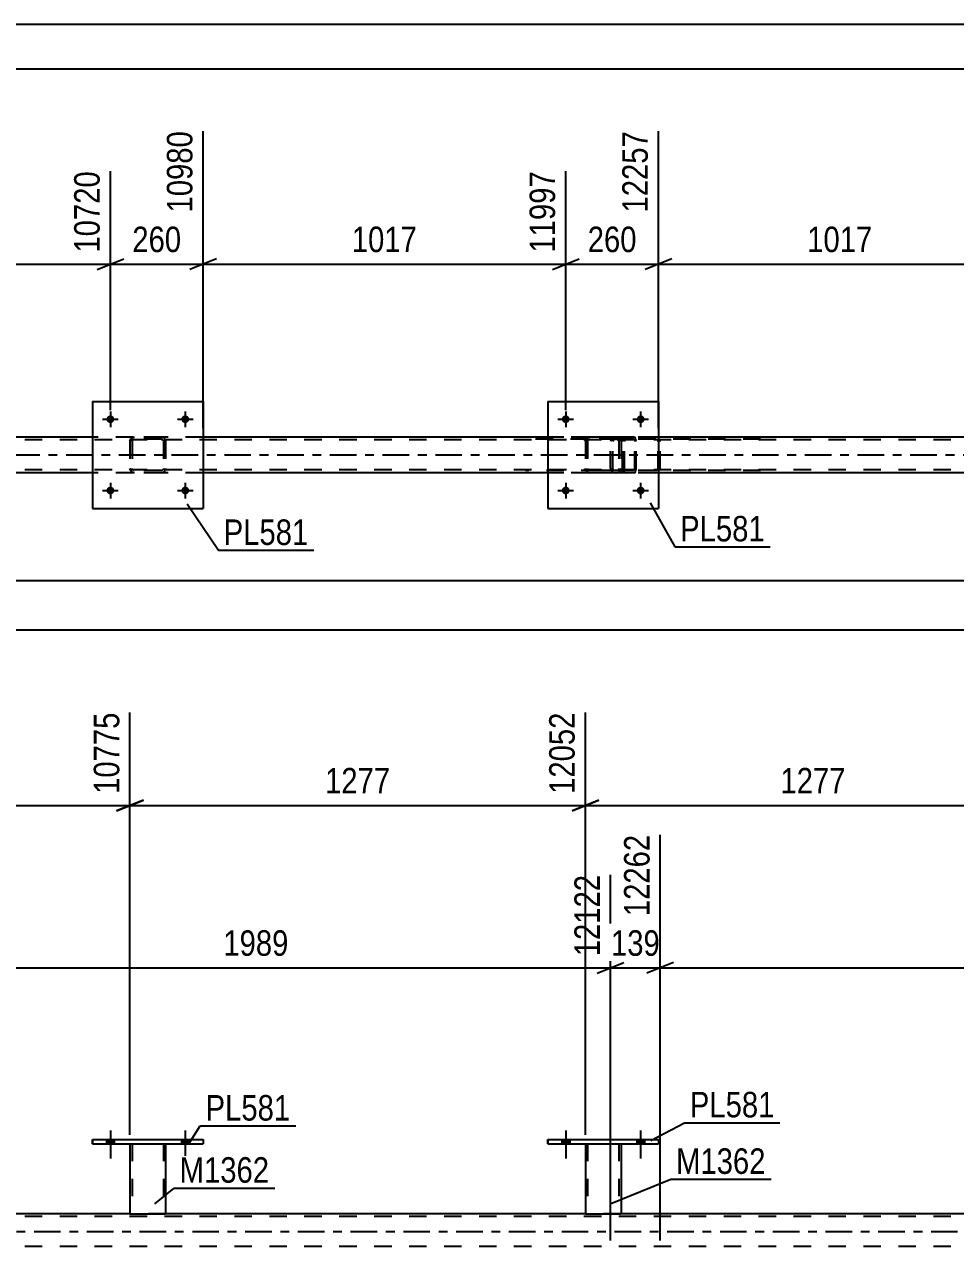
# Model space of a CAD drawing. Header units: millimetres. Extents: x 0 to 841, y 0 to 594.
# Drawn here: x 468.9 to 573.3, y 456.9 to 594 of the extents above; entities that cross this region are included whole.
import ezdxf

# ---------------------------------------------------------------- set-up
doc = ezdxf.new("R2010")
doc.units = ezdxf.units.MM
doc.linetypes.add('DXK_LINE_DOT2', pattern=[3.9198, 1.9599, -1.9599])
doc.linetypes.add('DXK_LINE_DOT3', pattern=[5.9187, 2.979, -0.9799, 0.9799, -0.9799])
doc.styles.add('Arial Narrow', font='ARIALN.TTF', dxfattribs={"height": 0.2})

# ---------------------------------------------------------------- blocks, each defined once
blk = doc.blocks.new('Unknown-303386140-1133')
at = {"color": 5, "linetype": 'Continuous'}
for p, q in [((841, 594), (0, 594)), ((836, 589), (5, 589))]:
    blk.add_line(p, q, dxfattribs=at)
blk = doc.blocks.new('Part-303386140-4578 - 4491')
at = {"color": 7, "linetype": 'DXK_LINE_DOT2'}
for p, q in [((764.88, 547.37), (100.69, 547.37)), ((488.94, 547.69), (476.54, 547.69)), ((540.02, 547.69), (527.62, 547.69)), ((764.88, 544.01), (100.69, 544.01)), ((488.94, 543.69), (476.54, 543.69)), ((540.02, 543.69), (527.62, 543.69))]:
    blk.add_line(p, q, dxfattribs=at)
at = {"color": 2, "linetype": 'Continuous'}
for p, q in [((476.54, 547.69), (437.86, 547.69)), ((527.62, 547.69), (488.94, 547.69)), ((578.7, 547.69), (540.02, 547.69)), ((476.54, 543.69), (437.86, 543.69)), ((527.62, 543.69), (488.94, 543.69)), ((578.7, 543.69), (540.02, 543.69))]:
    blk.add_line(p, q, dxfattribs=at)
at = {"color": 7, "linetype": 'DXK_LINE_DOT3'}
blk.add_line((100.69, 545.69), (764.88, 545.69), dxfattribs=at)
blk = doc.blocks.new('Part-303386140-4517 - 4491')
at = {"color": 7, "linetype": 'DXK_LINE_DOT2'}
for p, q in [((537.24, 547.69), (525.09, 547.69)), ((536.04, 547.45), (525.09, 547.45)), ((534.68, 547.35), (534.65, 547.21)), ((534.65, 544.17), (534.65, 547.21)), ((534.69, 547.4), (534.68, 547.35)), ((534.9, 547.21), (534.92, 547.3)), ((534.9, 544.17), (534.9, 547.21)), ((534.92, 547.3), (534.97, 547.38)), ((535.15, 547.69), (534.96, 547.66)), ((534.97, 547.38), (535.05, 547.43)), ((535.05, 547.43), (535.15, 547.45)), ((535.15, 547.69), (537.24, 547.69)), ((537.24, 547.45), (535.15, 547.45)), ((535.97, 547.69), (535.97, 547.45)), ((537.35, 547.66), (537.24, 547.69)), ((537.24, 547.45), (537.29, 547.43)), ((537.29, 547.43), (537.34, 547.38)), ((537.34, 547.38), (537.37, 547.3)), ((537.43, 547.55), (537.35, 547.66)), ((537.37, 547.3), (537.38, 547.21)), ((537.38, 544.17), (537.38, 547.21)), ((537.49, 547.4), (537.43, 547.55)), ((537.51, 547.21), (537.49, 547.4)), ((537.51, 544.17), (537.51, 547.21)), ((537.24, 543.93), (525.09, 543.93)), ((537.24, 543.69), (525.09, 543.69)), ((534.65, 544.17), (534.66, 544.11)), ((534.66, 544.11), (534.69, 543.99)), ((534.92, 544.08), (534.9, 544.17)), ((534.97, 544), (534.92, 544.08)), ((534.96, 543.73), (535.15, 543.69)), ((535.05, 543.95), (534.97, 544)), ((535.15, 543.93), (535.05, 543.95)), ((537.24, 543.69), (535.15, 543.69)), ((535.97, 543.69), (535.97, 543.93)), ((537.29, 543.95), (537.24, 543.93)), ((537.24, 543.69), (537.35, 543.73)), ((537.34, 544), (537.29, 543.95)), ((537.37, 544.08), (537.34, 544)), ((537.35, 543.73), (537.43, 543.83)), ((537.38, 544.17), (537.37, 544.08)), ((537.43, 543.83), (537.49, 543.99)), ((537.49, 543.99), (537.51, 544.17))]:
    blk.add_line(p, q, dxfattribs=at)
for centre, start, end in [((535.14, 547.2), 111.1941, 156.1506), ((535.14, 544.19), 203.8494, 248.8059)]:
    blk.add_arc(centre, 0.492, start, end, dxfattribs=at)
blk = doc.blocks.new('Part-303386140-7372 - 4491')
at = {"color": 7, "linetype": 'DXK_LINE_DOT2'}
for p, q in [((480.74, 547.22), (480.78, 547.4)), ((480.78, 547.4), (480.74, 547.22)), ((480.74, 547.22), (480.74, 544.18)), ((480.98, 547.22), (481, 547.31)), ((480.98, 547.22), (480.98, 544.18)), ((481, 547.31), (481.05, 547.39)), ((481.04, 547.66), (481.22, 547.7)), ((481.22, 547.7), (481.04, 547.66)), ((481.05, 547.39), (481.13, 547.44)), ((481.13, 547.44), (481.22, 547.46)), ((484.26, 547.7), (481.22, 547.7)), ((484.26, 547.46), (481.22, 547.46)), ((484.26, 547.7), (484.44, 547.66)), ((484.44, 547.66), (484.26, 547.7)), ((484.26, 547.46), (484.35, 547.44)), ((484.35, 547.44), (484.43, 547.39)), ((484.43, 547.39), (484.48, 547.31)), ((484.48, 547.31), (484.5, 547.22)), ((484.5, 547.22), (484.5, 544.18)), ((484.7, 547.4), (484.74, 547.22)), ((484.74, 547.22), (484.7, 547.4)), ((484.74, 547.22), (484.74, 544.18)), ((480.78, 543.99), (480.74, 544.18)), ((480.74, 544.18), (480.78, 543.99)), ((481, 544.08), (480.98, 544.18)), ((481.05, 544.01), (481, 544.08)), ((481.22, 543.7), (481.04, 543.73)), ((481.04, 543.73), (481.22, 543.7)), ((481.13, 543.95), (481.05, 544.01)), ((481.22, 543.94), (481.13, 543.95)), ((484.26, 543.94), (481.22, 543.94)), ((484.26, 543.7), (481.22, 543.7)), ((484.35, 543.95), (484.26, 543.94)), ((484.44, 543.73), (484.26, 543.7)), ((484.26, 543.7), (484.44, 543.73)), ((484.43, 544.01), (484.35, 543.95)), ((484.48, 544.08), (484.43, 544.01)), ((484.5, 544.18), (484.48, 544.08)), ((484.74, 544.18), (484.7, 543.99)), ((484.7, 543.99), (484.74, 544.18))]:
    blk.add_line(p, q, dxfattribs=at)
at = {"color": 7, "linetype": 'DXK_LINE_DOT3'}
blk.add_line((482.74, 545.7), (482.74, 545.7), dxfattribs=at)
at = {"color": 7, "linetype": 'DXK_LINE_DOT2'}
for centre, start, end in [((481.22, 547.22), 112.5, 157.5), ((481.22, 547.22), 112.5, 157.5), ((484.26, 547.22), 22.5, 67.5), ((484.26, 547.22), 22.5, 67.5), ((481.22, 544.18), 202.5, 247.5), ((481.22, 544.18), 202.5, 247.5), ((484.26, 544.18), 292.5, 337.5), ((484.26, 544.18), 292.5, 337.5)]:
    blk.add_arc(centre, 0.48, start, end, dxfattribs=at)
blk = doc.blocks.new('Part-303386140-4546 - 4491')
at = {"color": 7, "linetype": 'DXK_LINE_DOT2'}
for p, q in [((535.99, 547.35), (535.97, 547.21)), ((535.97, 544.17), (535.97, 547.21)), ((536, 547.4), (535.99, 547.35)), ((536.22, 547.21), (536.24, 547.3)), ((536.22, 544.17), (536.22, 547.21)), ((536.24, 547.3), (536.3, 547.38)), ((536.48, 547.69), (536.28, 547.66)), ((536.3, 547.38), (536.38, 547.43)), ((536.38, 547.43), (536.48, 547.45)), ((551.47, 547.69), (536.48, 547.69)), ((551.47, 547.45), (536.48, 547.45)), ((539.91, 547.66), (539.71, 547.69)), ((539.71, 547.45), (539.81, 547.43)), ((539.81, 547.43), (539.89, 547.38)), ((539.89, 547.38), (539.95, 547.3)), ((539.95, 547.3), (539.97, 547.21)), ((539.97, 544.17), (539.97, 547.21)), ((540.19, 547.35), (540.18, 547.4)), ((540.22, 547.21), (540.19, 547.35)), ((540.22, 544.17), (540.22, 547.21)), ((535.97, 544.17), (535.98, 544.11)), ((535.98, 544.11), (536, 543.99)), ((536.24, 544.08), (536.22, 544.17)), ((536.3, 544), (536.24, 544.08)), ((536.28, 543.73), (536.48, 543.69)), ((536.38, 543.95), (536.3, 544)), ((536.48, 543.93), (536.38, 543.95)), ((551.47, 543.93), (536.48, 543.93)), ((551.47, 543.69), (536.48, 543.69)), ((539.81, 543.95), (539.71, 543.93)), ((539.71, 543.69), (539.91, 543.73)), ((539.89, 544), (539.81, 543.95)), ((539.95, 544.08), (539.89, 544)), ((539.97, 544.17), (539.95, 544.08)), ((540.18, 543.99), (540.21, 544.11)), ((540.21, 544.11), (540.22, 544.17))]:
    blk.add_line(p, q, dxfattribs=at)
for centre, start, end in [((536.46, 547.19), 110.7584, 155.6801), ((536.46, 544.19), 204.32, 249.2417)]:
    blk.add_arc(centre, 0.496, start, end, dxfattribs=at)
blk = doc.blocks.new('Part-303386140-7373 - 4491')
at = {"color": 2, "linetype": 'Continuous'}
for p, q in [((476.54, 551.7), (476.54, 539.7)), ((476.54, 551.7), (488.94, 551.7)), ((488.94, 551.7), (488.94, 539.7)), ((476.54, 539.7), (488.94, 539.7))]:
    blk.add_line(p, q, dxfattribs=at)
blk = doc.blocks.new('Part-303386140-7374 - 4491')
at = {"color": 7, "linetype": 'DXK_LINE_DOT2'}
for p, q in [((531.82, 547.22), (531.86, 547.4)), ((531.86, 547.4), (531.82, 547.22)), ((531.82, 547.22), (531.82, 544.18)), ((532.06, 547.22), (532.08, 547.31)), ((532.06, 547.22), (532.06, 544.18)), ((532.08, 547.31), (532.13, 547.39)), ((532.12, 547.66), (532.3, 547.7)), ((532.3, 547.7), (532.12, 547.66)), ((532.13, 547.39), (532.21, 547.44)), ((532.21, 547.44), (532.3, 547.46)), ((535.34, 547.7), (532.3, 547.7)), ((535.34, 547.46), (532.3, 547.46)), ((535.34, 547.7), (535.52, 547.66)), ((535.52, 547.66), (535.34, 547.7)), ((535.34, 547.46), (535.43, 547.44)), ((535.43, 547.44), (535.51, 547.39)), ((535.51, 547.39), (535.56, 547.31)), ((535.56, 547.31), (535.58, 547.22)), ((535.58, 547.22), (535.58, 544.18)), ((535.78, 547.4), (535.82, 547.22)), ((535.82, 547.22), (535.78, 547.4)), ((535.82, 547.22), (535.82, 544.18)), ((531.86, 543.99), (531.82, 544.18)), ((531.82, 544.18), (531.86, 543.99)), ((532.08, 544.08), (532.06, 544.18)), ((532.13, 544.01), (532.08, 544.08)), ((532.3, 543.7), (532.12, 543.73)), ((532.12, 543.73), (532.3, 543.7)), ((532.21, 543.95), (532.13, 544.01)), ((532.3, 543.94), (532.21, 543.95)), ((535.34, 543.94), (532.3, 543.94)), ((535.34, 543.7), (532.3, 543.7)), ((535.43, 543.95), (535.34, 543.94)), ((535.52, 543.73), (535.34, 543.7)), ((535.34, 543.7), (535.52, 543.73)), ((535.51, 544.01), (535.43, 543.95)), ((535.56, 544.08), (535.51, 544.01)), ((535.58, 544.18), (535.56, 544.08)), ((535.82, 544.18), (535.78, 543.99)), ((535.78, 543.99), (535.82, 544.18))]:
    blk.add_line(p, q, dxfattribs=at)
at = {"color": 7, "linetype": 'DXK_LINE_DOT3'}
blk.add_line((533.82, 545.7), (533.82, 545.7), dxfattribs=at)
at = {"color": 7, "linetype": 'DXK_LINE_DOT2'}
for centre, start, end in [((532.3, 547.22), 112.5, 157.5), ((532.3, 547.22), 112.5, 157.5), ((535.34, 547.22), 22.5, 67.5), ((535.34, 547.22), 22.5, 67.5), ((532.3, 544.18), 202.5, 247.5), ((532.3, 544.18), 202.5, 247.5), ((535.34, 544.18), 292.5, 337.5), ((535.34, 544.18), 292.5, 337.5)]:
    blk.add_arc(centre, 0.48, start, end, dxfattribs=at)
blk = doc.blocks.new('Part-303386140-7375 - 4491')
at = {"color": 2, "linetype": 'Continuous'}
for p, q in [((527.62, 551.7), (527.62, 539.7)), ((527.62, 551.7), (540.02, 551.7)), ((540.02, 551.7), (540.02, 539.7)), ((527.62, 539.7), (540.02, 539.7))]:
    blk.add_line(p, q, dxfattribs=at)
blk = doc.blocks.new('Bolt-303386140-7401 - 4491')
at = {"linetype": 'Continuous'}
for points in [[(478.98, 541.7, -1), (478.1, 541.7, -1)], [(487.38, 541.7, -1), (486.5, 541.7, -1)]]:
    blk.add_hatch(color=1, dxfattribs=at).paths.add_polyline_path(points)
at = {"color": 1, "linetype": 'Continuous'}
for p, q in [((477.66, 541.7), (479.42, 541.7)), ((478.54, 542.58), (478.54, 540.82)), ((486.06, 541.7), (487.82, 541.7)), ((486.94, 542.58), (486.94, 540.82))]:
    blk.add_line(p, q, dxfattribs=at)
blk = doc.blocks.new('Bolt-303386140-7402 - 4491')
at = {"linetype": 'Continuous'}
for points in [[(478.98, 549.7, -1), (478.1, 549.7, -1)], [(487.38, 549.7, -1), (486.5, 549.7, -1)]]:
    blk.add_hatch(color=1, dxfattribs=at).paths.add_polyline_path(points)
at = {"color": 1, "linetype": 'Continuous'}
for p, q in [((478.54, 550.58), (478.54, 548.82)), ((486.94, 550.58), (486.94, 548.82)), ((477.66, 549.7), (479.42, 549.7)), ((486.06, 549.7), (487.82, 549.7))]:
    blk.add_line(p, q, dxfattribs=at)
blk = doc.blocks.new('Bolt-303386140-7403 - 4491')
at = {"linetype": 'Continuous'}
for points in [[(530.06, 541.7, -1), (529.18, 541.7, -1)], [(538.46, 541.7, -1), (537.58, 541.7, -1)]]:
    blk.add_hatch(color=1, dxfattribs=at).paths.add_polyline_path(points)
at = {"color": 1, "linetype": 'Continuous'}
for p, q in [((528.74, 541.7), (530.5, 541.7)), ((529.62, 542.58), (529.62, 540.82)), ((537.14, 541.7), (538.9, 541.7)), ((538.02, 542.58), (538.02, 540.82))]:
    blk.add_line(p, q, dxfattribs=at)
blk = doc.blocks.new('Bolt-303386140-7404 - 4491')
at = {"linetype": 'Continuous'}
for points in [[(530.06, 549.7, -1), (529.18, 549.7, -1)], [(538.46, 549.7, -1), (537.58, 549.7, -1)]]:
    blk.add_hatch(color=1, dxfattribs=at).paths.add_polyline_path(points)
at = {"color": 1, "linetype": 'Continuous'}
for p, q in [((529.62, 550.58), (529.62, 548.82)), ((538.02, 550.58), (538.02, 548.82)), ((528.74, 549.7), (530.5, 549.7)), ((537.14, 549.7), (538.9, 549.7))]:
    blk.add_line(p, q, dxfattribs=at)
blk = doc.blocks.new('Part-303386140-7721 - 3105')
at = {"color": 2, "linetype": 'Continuous'}
for p, q in [((480.74, 468.39), (480.74, 460.54)), ((484.74, 468.39), (484.74, 460.54)), ((480.74, 460.54), (484.7, 460.54)), ((484.74, 460.54), (484.7, 460.54))]:
    blk.add_line(p, q, dxfattribs=at)
at = {"color": 7, "linetype": 'DXK_LINE_DOT2'}
for p, q in [((480.74, 468.39), (484.74, 468.39)), ((480.74, 468.39), (480.74, 468.39)), ((480.74, 468.39), (480.74, 468.39)), ((480.98, 468.39), (480.98, 460.54)), ((484.5, 468.39), (484.5, 460.54)), ((484.74, 468.39), (484.74, 468.39)), ((484.74, 468.39), (484.74, 468.39)), ((484.48, 460.54), (484.5, 460.54))]:
    blk.add_line(p, q, dxfattribs=at)
blk = doc.blocks.new('Part-303386140-3270 - 3105')
at = {"color": 7, "linetype": 'DXK_LINE_DOT2'}
for p, q in [((764.88, 460.22), (49.75, 460.22)), ((484.74, 460.54), (480.74, 460.54)), ((535.82, 460.54), (531.82, 460.54)), ((764.88, 456.86), (49.75, 456.86))]:
    blk.add_line(p, q, dxfattribs=at)
at = {"color": 2, "linetype": 'Continuous'}
for p, q in [((480.74, 460.54), (433.66, 460.54)), ((531.82, 460.54), (484.74, 460.54)), ((582.9, 460.54), (535.82, 460.54))]:
    blk.add_line(p, q, dxfattribs=at)
at = {"color": 7, "linetype": 'DXK_LINE_DOT3'}
blk.add_line((49.75, 458.54), (764.88, 458.54), dxfattribs=at)
blk = doc.blocks.new('Part-303386140-7724 - 3105')
at = {"color": 2, "linetype": 'Continuous'}
for p, q in [((527.62, 468.39), (527.62, 468.87)), ((527.62, 468.87), (527.62, 468.87)), ((527.62, 468.87), (540.02, 468.87)), ((527.62, 468.39), (527.62, 468.39)), ((527.62, 468.39), (540.02, 468.39)), ((540.02, 468.87), (540.02, 468.39))]:
    blk.add_line(p, q, dxfattribs=at)
at = {"color": 7, "linetype": 'DXK_LINE_DOT2'}
for p, q in [((527.62, 468.87), (527.62, 468.39)), ((527.62, 468.87), (527.62, 468.87)), ((527.62, 468.39), (527.62, 468.39)), ((540.02, 468.87), (540.02, 468.39))]:
    blk.add_line(p, q, dxfattribs=at)
blk = doc.blocks.new('Part-303386140-7723 - 3105')
at = {"color": 2, "linetype": 'Continuous'}
for p, q in [((531.82, 468.39), (531.82, 460.54)), ((535.82, 468.39), (535.82, 460.54)), ((531.82, 460.54), (535.78, 460.54)), ((535.82, 460.54), (535.78, 460.54))]:
    blk.add_line(p, q, dxfattribs=at)
at = {"color": 7, "linetype": 'DXK_LINE_DOT2'}
for p, q in [((531.82, 468.39), (535.82, 468.39)), ((531.82, 468.39), (531.82, 468.39)), ((531.82, 468.39), (531.82, 468.39)), ((532.06, 468.39), (532.06, 460.54)), ((535.58, 468.39), (535.58, 460.54)), ((535.82, 468.39), (535.82, 468.39)), ((535.82, 468.39), (535.82, 468.39)), ((535.56, 460.54), (535.58, 460.54))]:
    blk.add_line(p, q, dxfattribs=at)
blk = doc.blocks.new('Bolt-303386140-7750 - 3105')
at = {"linetype": 'Continuous'}
for points in [[(478.1, 468.39), (478.98, 468.39), (478.98, 468.87), (478.1, 468.87)], [(486.5, 468.39), (487.38, 468.39), (487.38, 468.87), (486.5, 468.87)]]:
    blk.add_hatch(color=1, dxfattribs=at).paths.add_polyline_path(points)
at = {"color": 1, "linetype": 'Continuous'}
for p, q in [((478.54, 469.87), (478.54, 466.75)), ((486.94, 469.87), (486.94, 466.75)), ((478.1, 468.87), (478.1, 468.39)), ((478.98, 468.87), (478.98, 468.39)), ((486.5, 468.87), (486.5, 468.39)), ((487.38, 468.87), (487.38, 468.39))]:
    blk.add_line(p, q, dxfattribs=at)
blk = doc.blocks.new('Part-303386140-7722 - 3105')
at = {"color": 2, "linetype": 'Continuous'}
for p, q in [((476.54, 468.39), (476.54, 468.87)), ((476.54, 468.87), (476.54, 468.87)), ((476.54, 468.87), (488.94, 468.87)), ((476.54, 468.39), (476.54, 468.39)), ((476.54, 468.39), (488.94, 468.39)), ((488.94, 468.87), (488.94, 468.39))]:
    blk.add_line(p, q, dxfattribs=at)
at = {"color": 7, "linetype": 'DXK_LINE_DOT2'}
for p, q in [((476.54, 468.87), (476.54, 468.39)), ((476.54, 468.87), (476.54, 468.87)), ((476.54, 468.39), (476.54, 468.39)), ((488.94, 468.87), (488.94, 468.39))]:
    blk.add_line(p, q, dxfattribs=at)
blk = doc.blocks.new('Bolt-303386140-7751 - 3105')
at = {"linetype": 'Continuous'}
for points in [[(478.1, 468.39), (478.98, 468.39), (478.98, 468.87), (478.1, 468.87)], [(486.5, 468.39), (487.38, 468.39), (487.38, 468.87), (486.5, 468.87)]]:
    blk.add_hatch(color=1, dxfattribs=at).paths.add_polyline_path(points)
at = {"color": 1, "linetype": 'Continuous'}
for p, q in [((478.54, 469.87), (478.54, 466.75)), ((486.94, 469.87), (486.94, 466.75)), ((478.1, 468.87), (478.1, 468.39)), ((478.98, 468.87), (478.98, 468.39)), ((486.5, 468.87), (486.5, 468.39)), ((487.38, 468.87), (487.38, 468.39))]:
    blk.add_line(p, q, dxfattribs=at)
blk = doc.blocks.new('Bolt-303386140-7752 - 3105')
at = {"linetype": 'Continuous'}
for points in [[(529.18, 468.39), (530.06, 468.39), (530.06, 468.87), (529.18, 468.87)], [(537.58, 468.39), (538.46, 468.39), (538.46, 468.87), (537.58, 468.87)]]:
    blk.add_hatch(color=1, dxfattribs=at).paths.add_polyline_path(points)
at = {"color": 1, "linetype": 'Continuous'}
for p, q in [((529.62, 469.87), (529.62, 466.75)), ((538.02, 469.87), (538.02, 466.75)), ((529.18, 468.87), (529.18, 468.39)), ((530.06, 468.87), (530.06, 468.39)), ((537.58, 468.87), (537.58, 468.39)), ((538.46, 468.87), (538.46, 468.39))]:
    blk.add_line(p, q, dxfattribs=at)
blk = doc.blocks.new('Bolt-303386140-7753 - 3105')
at = {"linetype": 'Continuous'}
for points in [[(529.18, 468.39), (530.06, 468.39), (530.06, 468.87), (529.18, 468.87)], [(537.58, 468.39), (538.46, 468.39), (538.46, 468.87), (537.58, 468.87)]]:
    blk.add_hatch(color=1, dxfattribs=at).paths.add_polyline_path(points)
at = {"color": 1, "linetype": 'Continuous'}
for p, q in [((529.62, 469.87), (529.62, 466.75)), ((538.02, 469.87), (538.02, 466.75)), ((529.18, 468.87), (529.18, 468.39)), ((530.06, 468.87), (530.06, 468.39)), ((537.58, 468.87), (537.58, 468.39)), ((538.46, 468.87), (538.46, 468.39))]:
    blk.add_line(p, q, dxfattribs=at)
blk = doc.blocks.new('StraightDimension-303386140-20564 - 4491')
at = {"color": 7, "linetype": 'Continuous'}
for p, q in [((540.02, 548.69), (540.02, 582.04)), ((529.62, 550.7), (529.62, 577.54)), ((528.12, 566.5), (531.12, 567.7)), ((529.62, 567.1), (540.02, 567.1)), ((541.52, 567.7), (538.52, 566.5))]:
    blk.add_line(p, q, dxfattribs=at)
at = {"color": 0}
blk.add_wipeout([(538.16, 567.85), (538.16, 572.05), (531.48, 572.05), (531.48, 567.85)], dxfattribs=at)
at = {"color": 3, "style": 'Arial Narrow'}
blk.add_text('260', height=2.863, dxfattribs=at).set_placement((532.08, 568.45))
at = {"color": 0, "linetype": 'Continuous'}
blk.add_wipeout([(539.42, 582.64), (535.22, 582.64), (535.22, 572.3), (539.42, 572.3)], dxfattribs=at)
at = {"color": 3, "linetype": 'Continuous', "style": 'Arial Narrow'}
blk.add_text('12257', height=2.863, rotation=90.0002, dxfattribs=at).set_placement((538.82, 572.9))
blk = doc.blocks.new('StraightDimension-303386140-23574 - 4491')
at = {"color": 7, "linetype": 'Continuous'}
blk.add_line((59.81, 526.07), (765.52, 526.07), dxfattribs=at)
blk = doc.blocks.new('StraightDimension-303386140-4658 - 4491')
at = {"color": 7, "linetype": 'Continuous'}
blk.add_line((60.45, 531.59), (764.88, 531.59), dxfattribs=at)
blk = doc.blocks.new('StraightDimension-303386140-20563 - 4491')
at = {"color": 7, "linetype": 'Continuous'}
for p, q in [((540.02, 548.69), (540.02, 582.04)), ((580.7, 550.7), (580.7, 577.54)), ((541.52, 567.7), (538.52, 566.5)), ((540.02, 567.1), (580.7, 567.1)), ((579.2, 566.5), (582.2, 567.7))]:
    blk.add_line(p, q, dxfattribs=at)
at = {"color": 0}
blk.add_wipeout([(564.62, 567.85), (564.62, 572.05), (556.1, 572.05), (556.1, 567.85)], dxfattribs=at)
at = {"color": 3, "style": 'Arial Narrow'}
blk.add_text('1017', height=2.863, dxfattribs=at).set_placement((556.7, 568.45))
at = {"color": 0, "linetype": 'Continuous'}
blk.add_wipeout([(580.1, 578.14), (575.9, 578.14), (575.9, 567.8), (580.1, 567.8)], dxfattribs=at)
at = {"color": 3, "linetype": 'Continuous', "style": 'Arial Narrow'}
blk.add_text('13274', height=2.863, rotation=90.0002, dxfattribs=at).set_placement((579.5, 568.4))
blk = doc.blocks.new('StraightDimension-303386140-20565 - 4491')
at = {"color": 7, "linetype": 'Continuous'}
for p, q in [((488.94, 548.69), (488.94, 582.04)), ((529.62, 550.7), (529.62, 577.54)), ((490.44, 567.7), (487.44, 566.5)), ((488.94, 567.1), (529.62, 567.1)), ((528.12, 566.5), (531.12, 567.7))]:
    blk.add_line(p, q, dxfattribs=at)
at = {"color": 0}
blk.add_wipeout([(513.54, 567.85), (513.54, 572.05), (505.02, 572.05), (505.02, 567.85)], dxfattribs=at)
at = {"color": 3, "style": 'Arial Narrow'}
blk.add_text('1017', height=2.863, dxfattribs=at).set_placement((505.62, 568.45))
at = {"color": 0, "linetype": 'Continuous'}
blk.add_wipeout([(529.02, 578.14), (524.82, 578.14), (524.82, 567.8), (529.02, 567.8)], dxfattribs=at)
at = {"color": 3, "linetype": 'Continuous', "style": 'Arial Narrow'}
blk.add_text('11997', height=2.863, rotation=90.0002, dxfattribs=at).set_placement((528.42, 568.4))
blk = doc.blocks.new('StraightDimension-303386140-20566 - 4491')
at = {"color": 7, "linetype": 'Continuous'}
for p, q in [((488.94, 548.69), (488.94, 582.04)), ((478.54, 550.7), (478.54, 577.54)), ((477.04, 566.5), (480.04, 567.7)), ((478.54, 567.1), (488.94, 567.1)), ((490.44, 567.7), (487.44, 566.5))]:
    blk.add_line(p, q, dxfattribs=at)
at = {"color": 0}
blk.add_wipeout([(487.08, 567.85), (487.08, 572.05), (480.4, 572.05), (480.4, 567.85)], dxfattribs=at)
at = {"color": 3, "style": 'Arial Narrow'}
blk.add_text('260', height=2.863, dxfattribs=at).set_placement((481, 568.45))
at = {"color": 0, "linetype": 'Continuous'}
blk.add_wipeout([(488.34, 582.64), (484.14, 582.64), (484.14, 572.3), (488.34, 572.3)], dxfattribs=at)
at = {"color": 3, "linetype": 'Continuous', "style": 'Arial Narrow'}
blk.add_text('10980', height=2.863, rotation=90.0002, dxfattribs=at).set_placement((487.74, 572.9))
blk = doc.blocks.new('StraightDimension-303386140-20567 - 4491')
at = {"color": 7, "linetype": 'Continuous'}
for p, q in [((437.86, 548.69), (437.86, 580.21)), ((478.54, 550.7), (478.54, 577.54)), ((439.36, 567.7), (436.36, 566.5)), ((437.86, 567.1), (478.54, 567.1)), ((477.04, 566.5), (480.04, 567.7))]:
    blk.add_line(p, q, dxfattribs=at)
at = {"color": 0}
blk.add_wipeout([(462.45, 567.85), (462.45, 572.05), (453.94, 572.05), (453.94, 567.85)], dxfattribs=at)
at = {"color": 3, "style": 'Arial Narrow'}
blk.add_text('1017', height=2.863, dxfattribs=at).set_placement((454.54, 568.45))
at = {"color": 0, "linetype": 'Continuous'}
blk.add_wipeout([(477.94, 578.14), (473.74, 578.14), (473.74, 567.8), (477.94, 567.8)], dxfattribs=at)
at = {"color": 3, "linetype": 'Continuous', "style": 'Arial Narrow'}
blk.add_text('10720', height=2.863, rotation=90.0002, dxfattribs=at).set_placement((477.34, 568.4))
blk = doc.blocks.new('StraightDimension-303386140-4054 - 3105')
at = {"color": 7, "linetype": 'Continuous'}
for p, q in [((455.09, 457.54), (455.09, 503.08)), ((534.65, 457.54), (534.65, 498.58)), ((456.59, 488.74), (453.59, 487.54)), ((533.15, 487.54), (536.15, 488.74)), ((455.09, 488.14), (534.65, 488.14))]:
    blk.add_line(p, q, dxfattribs=at)
at = {"color": 0}
blk.add_wipeout([(499.12, 488.89), (499.12, 493.09), (490.61, 493.09), (490.61, 488.89)], dxfattribs=at)
at = {"color": 3, "style": 'Arial Narrow'}
blk.add_text('1989', height=2.863, dxfattribs=at).set_placement((491.21, 489.49))
at = {"color": 0, "linetype": 'Continuous'}
blk.add_wipeout([(534.05, 499.18), (529.85, 499.18), (529.85, 488.84), (534.05, 488.84)], dxfattribs=at)
at = {"color": 3, "linetype": 'Continuous', "style": 'Arial Narrow'}
blk.add_text('12122', height=2.863, rotation=90.0002, dxfattribs=at).set_placement((533.45, 489.44))
blk = doc.blocks.new('StraightDimension-303386140-4078 - 3105')
at = {"color": 7, "linetype": 'Continuous'}
for p, q in [((540.22, 457.54), (540.22, 503.08)), ((534.65, 457.54), (534.65, 498.58)), ((533.15, 487.54), (536.15, 488.74)), ((541.72, 488.74), (538.72, 487.54)), ((534.65, 488.14), (540.22, 488.14))]:
    blk.add_line(p, q, dxfattribs=at)
at = {"color": 0}
blk.add_wipeout([(540.78, 488.89), (540.78, 493.09), (534.09, 493.09), (534.09, 488.89)], dxfattribs=at)
at = {"color": 3, "style": 'Arial Narrow'}
blk.add_text('139', height=2.863, dxfattribs=at).set_placement((534.69, 489.49))
at = {"color": 0, "linetype": 'Continuous'}
blk.add_wipeout([(539.62, 503.68), (535.42, 503.68), (535.42, 493.34), (539.62, 493.34)], dxfattribs=at)
at = {"color": 3, "linetype": 'Continuous', "style": 'Arial Narrow'}
blk.add_text('12262', height=2.863, rotation=90.0002, dxfattribs=at).set_placement((539.02, 493.94))
blk = doc.blocks.new('StraightDimension-303386140-4102 - 3105')
at = {"color": 7, "linetype": 'Continuous'}
for p, q in [((540.22, 457.54), (540.22, 503.08)), ((619.78, 457.54), (619.78, 498.58)), ((541.72, 488.74), (538.72, 487.54)), ((618.28, 487.54), (621.28, 488.74)), ((540.22, 488.14), (619.78, 488.14))]:
    blk.add_line(p, q, dxfattribs=at)
at = {"color": 0}
blk.add_wipeout([(584.26, 488.89), (584.26, 493.09), (575.75, 493.09), (575.75, 488.89)], dxfattribs=at)
at = {"color": 3, "style": 'Arial Narrow'}
blk.add_text('1989', height=2.863, dxfattribs=at).set_placement((576.35, 489.49))
at = {"color": 0, "linetype": 'Continuous'}
blk.add_wipeout([(619.18, 499.18), (614.98, 499.18), (614.98, 488.84), (619.18, 488.84)], dxfattribs=at)
at = {"color": 3, "linetype": 'Continuous', "style": 'Arial Narrow'}
blk.add_text('14251', height=2.863, rotation=90.0002, dxfattribs=at).set_placement((618.58, 489.44))
blk = doc.blocks.new('StraightDimension-303386140-21502 - 3105')
at = {"color": 7, "linetype": 'Continuous'}
for p, q in [((480.74, 469.39), (480.74, 516.8)), ((429.66, 469.39), (429.66, 514.97)), ((431.16, 506.96), (428.16, 505.76)), ((429.66, 506.36), (480.74, 506.36)), ((479.24, 505.76), (482.24, 506.96))]:
    blk.add_line(p, q, dxfattribs=at)
at = {"color": 0}
blk.add_wipeout([(459.45, 507.11), (459.45, 511.31), (450.94, 511.31), (450.94, 507.11)], dxfattribs=at)
at = {"color": 3, "style": 'Arial Narrow'}
blk.add_text('1277', height=2.863, dxfattribs=at).set_placement((451.54, 507.71))
at = {"color": 0, "linetype": 'Continuous'}
blk.add_wipeout([(480.14, 517.4), (475.94, 517.4), (475.94, 507.06), (480.14, 507.06)], dxfattribs=at)
at = {"color": 3, "linetype": 'Continuous', "style": 'Arial Narrow'}
blk.add_text('10775', height=2.863, rotation=90.0002, dxfattribs=at).set_placement((479.54, 507.66))
blk = doc.blocks.new('StraightDimension-303386140-21500 - 3105')
at = {"color": 7, "linetype": 'Continuous'}
for p, q in [((531.82, 469.39), (531.82, 516.8)), ((582.9, 469.39), (582.9, 516.8)), ((533.32, 506.96), (530.32, 505.76)), ((531.82, 506.36), (582.9, 506.36)), ((581.4, 505.76), (584.4, 506.96))]:
    blk.add_line(p, q, dxfattribs=at)
at = {"color": 0}
blk.add_wipeout([(561.62, 507.11), (561.62, 511.31), (553.1, 511.31), (553.1, 507.11)], dxfattribs=at)
at = {"color": 3, "style": 'Arial Narrow'}
blk.add_text('1277', height=2.863, dxfattribs=at).set_placement((553.7, 507.71))
at = {"color": 0, "linetype": 'Continuous'}
blk.add_wipeout([(582.3, 517.4), (578.1, 517.4), (578.1, 507.06), (582.3, 507.06)], dxfattribs=at)
at = {"color": 3, "linetype": 'Continuous', "style": 'Arial Narrow'}
blk.add_text('13329', height=2.863, rotation=90.0002, dxfattribs=at).set_placement((581.7, 507.66))
blk = doc.blocks.new('StraightDimension-303386140-21501 - 3105')
at = {"color": 7, "linetype": 'Continuous'}
for p, q in [((480.74, 469.39), (480.74, 516.8)), ((531.82, 469.39), (531.82, 516.8)), ((482.24, 506.96), (479.24, 505.76)), ((480.74, 506.36), (531.82, 506.36)), ((530.32, 505.76), (533.32, 506.96))]:
    blk.add_line(p, q, dxfattribs=at)
at = {"color": 0}
blk.add_wipeout([(510.54, 507.11), (510.54, 511.31), (502.02, 511.31), (502.02, 507.11)], dxfattribs=at)
at = {"color": 3, "style": 'Arial Narrow'}
blk.add_text('1277', height=2.863, dxfattribs=at).set_placement((502.62, 507.71))
at = {"color": 0, "linetype": 'Continuous'}
blk.add_wipeout([(531.22, 517.4), (527.02, 517.4), (527.02, 507.06), (531.22, 507.06)], dxfattribs=at)
at = {"color": 3, "linetype": 'Continuous', "style": 'Arial Narrow'}
blk.add_text('12052', height=2.863, rotation=90.0002, dxfattribs=at).set_placement((530.62, 507.66))
blk = doc.blocks.new('Mark-303386140-12027 - 4491')
at = {"color": 0}
blk.add_wipeout([(500.75, 535.59), (500.75, 538.59), (491.25, 538.59), (491.25, 535.59)], dxfattribs=at)
blk.add_wipeout([(500.75, 535.59), (500.75, 538.59), (491.25, 538.59), (491.25, 535.59)], dxfattribs=at)
at = {"color": 30, "linetype": 'Continuous'}
for p, q in [((487.16, 540.21), (490.65, 534.99)), ((490.65, 534.99), (501.35, 534.99))]:
    blk.add_line(p, q, dxfattribs=at)
at = {"color": 3, "style": 'Arial Narrow'}
blk.add_text('PL581', height=2.863, dxfattribs=at).set_placement((491.25, 535.59))
blk = doc.blocks.new('Mark-303386140-12030 - 4491')
at = {"color": 0}
blk.add_wipeout([(551.95, 535.99), (551.95, 538.99), (542.45, 538.99), (542.45, 535.99)], dxfattribs=at)
blk.add_wipeout([(551.95, 535.99), (551.95, 538.99), (542.45, 538.99), (542.45, 535.99)], dxfattribs=at)
at = {"color": 30, "linetype": 'Continuous'}
for p, q in [((539.07, 540.31), (541.85, 535.39)), ((541.85, 535.39), (552.55, 535.39))]:
    blk.add_line(p, q, dxfattribs=at)
at = {"color": 3, "style": 'Arial Narrow'}
blk.add_text('PL581', height=2.863, dxfattribs=at).set_placement((542.45, 535.99))
blk = doc.blocks.new('Mark-303386140-21324 - 3105')
at = {"color": 0}
blk.add_wipeout([(553.04, 471.36), (553.04, 474.36), (543.54, 474.36), (543.54, 471.36)], dxfattribs=at)
blk.add_wipeout([(553.04, 471.36), (553.04, 474.36), (543.54, 474.36), (543.54, 471.36)], dxfattribs=at)
at = {"color": 30, "linetype": 'Continuous'}
for p, q in [((539.16, 468.76), (542.94, 470.76)), ((542.94, 470.76), (553.64, 470.76))]:
    blk.add_line(p, q, dxfattribs=at)
at = {"color": 3, "style": 'Arial Narrow'}
blk.add_text('PL581', height=2.863, dxfattribs=at).set_placement((543.54, 471.36))
blk = doc.blocks.new('Mark-303386140-12072 - 3105')
at = {"color": 0}
blk.add_wipeout([(552.04, 465.02), (552.04, 468.02), (541.99, 468.02), (541.99, 465.02)], dxfattribs=at)
blk.add_wipeout([(552.04, 465.02), (552.04, 468.02), (541.99, 468.02), (541.99, 465.02)], dxfattribs=at)
at = {"color": 30, "linetype": 'Continuous'}
for p, q in [((534.59, 461.65), (541.39, 464.42)), ((541.39, 464.42), (552.64, 464.42))]:
    blk.add_line(p, q, dxfattribs=at)
at = {"color": 3, "style": 'Arial Narrow'}
blk.add_text('M1362', height=2.863, dxfattribs=at).set_placement((541.99, 465.02))
blk = doc.blocks.new('Mark-303386140-12069 - 3105')
at = {"color": 0}
blk.add_wipeout([(496.37, 464.03), (496.37, 467.03), (486.31, 467.03), (486.31, 464.03)], dxfattribs=at)
blk.add_wipeout([(496.37, 464.03), (496.37, 467.03), (486.31, 467.03), (486.31, 464.03)], dxfattribs=at)
at = {"color": 30, "linetype": 'Continuous'}
for p, q in [((483.51, 461.65), (485.71, 463.43)), ((485.71, 463.43), (496.97, 463.43))]:
    blk.add_line(p, q, dxfattribs=at)
at = {"color": 3, "style": 'Arial Narrow'}
blk.add_text('M1362', height=2.863, dxfattribs=at).set_placement((486.31, 464.03))
blk = doc.blocks.new('Mark-303386140-21321 - 3105')
at = {"color": 0}
blk.add_wipeout([(498.73, 471), (498.73, 474), (489.22, 474), (489.22, 471)], dxfattribs=at)
blk.add_wipeout([(498.73, 471), (498.73, 474), (489.22, 474), (489.22, 471)], dxfattribs=at)
at = {"color": 30, "linetype": 'Continuous'}
for p, q in [((487.35, 468.39), (488.62, 470.4)), ((488.62, 470.4), (499.33, 470.4))]:
    blk.add_line(p, q, dxfattribs=at)
at = {"color": 3, "style": 'Arial Narrow'}
blk.add_text('PL581', height=2.863, dxfattribs=at).set_placement((489.22, 471))

msp = doc.modelspace()

# ---------------------------------------------------------------- block references
for name in ['Unknown-303386140-1133', 'Part-303386140-7373 - 4491', 'Part-303386140-7375 - 4491', 'Bolt-303386140-7402 - 4491', 'Bolt-303386140-7404 - 4491', 'Part-303386140-4578 - 4491', 'Part-303386140-7372 - 4491', 'Part-303386140-4517 - 4491', 'Part-303386140-7374 - 4491', 'Part-303386140-4546 - 4491', 'Bolt-303386140-7401 - 4491', 'Bolt-303386140-7403 - 4491', 'Bolt-303386140-7750 - 3105', 'Bolt-303386140-7751 - 3105', 'Bolt-303386140-7752 - 3105', 'Bolt-303386140-7753 - 3105', 'Part-303386140-7722 - 3105', 'Part-303386140-7721 - 3105', 'Part-303386140-7724 - 3105', 'Part-303386140-7723 - 3105', 'Part-303386140-3270 - 3105']:
    msp.add_blockref(name, (0, 0))

# ---------------------------------------------------------------- next in the draw order: block references
for name in ['StraightDimension-303386140-20564 - 4491', 'StraightDimension-303386140-23574 - 4491', 'StraightDimension-303386140-4054 - 3105']:
    msp.add_blockref(name, (0, 0))

# ---------------------------------------------------------------- next in the draw order: block references
for name in ['StraightDimension-303386140-20565 - 4491', 'StraightDimension-303386140-20563 - 4491', 'StraightDimension-303386140-4658 - 4491', 'StraightDimension-303386140-21502 - 3105', 'StraightDimension-303386140-4078 - 3105', 'Mark-303386140-12069 - 3105']:
    msp.add_blockref(name, (0, 0))

# ---------------------------------------------------------------- next in the draw order: block references
for name in ['StraightDimension-303386140-20566 - 4491', 'Mark-303386140-12027 - 4491', 'Mark-303386140-12030 - 4491', 'StraightDimension-303386140-4102 - 3105']:
    msp.add_blockref(name, (0, 0))

# ---------------------------------------------------------------- next in the draw order: block references
for name in ['StraightDimension-303386140-20567 - 4491', 'StraightDimension-303386140-21500 - 3105', 'Mark-303386140-12072 - 3105']:
    msp.add_blockref(name, (0, 0))

# ---------------------------------------------------------------- next in the draw order: block references
for name in ['StraightDimension-303386140-21501 - 3105', 'Mark-303386140-21324 - 3105']:
    msp.add_blockref(name, (0, 0))

# ---------------------------------------------------------------- next in the draw order: block references
msp.add_blockref('Mark-303386140-21321 - 3105', (0, 0))

doc.saveas('drawing.dxf')
